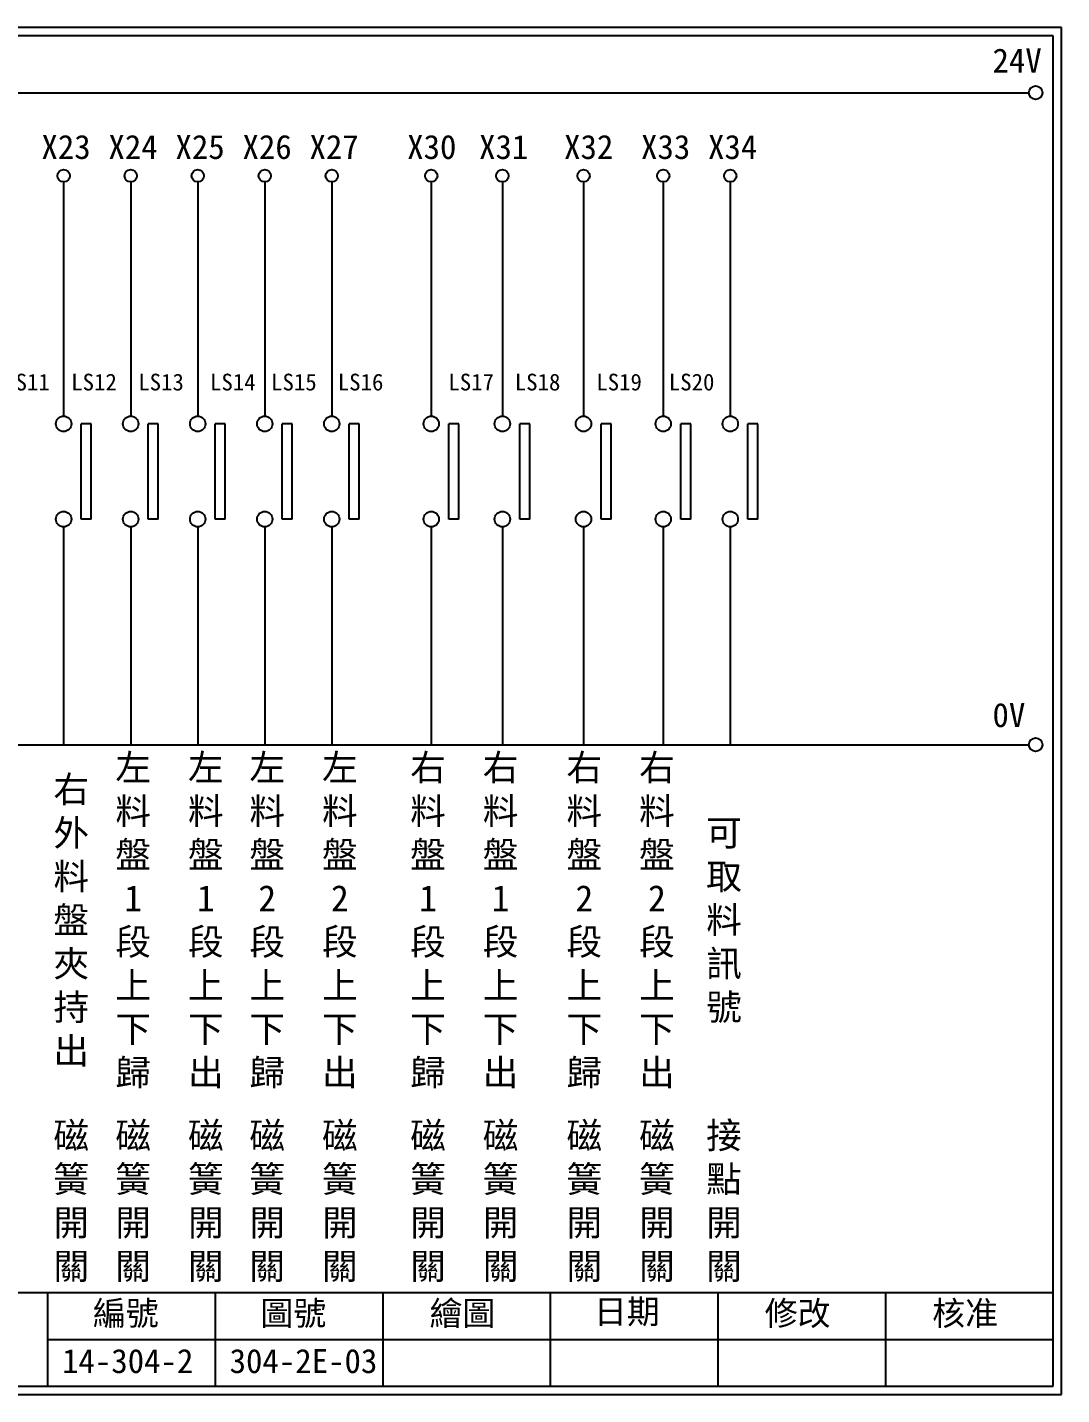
# Model space of a CAD drawing. Extents: x 325 to 612, y 3 to 207.
# Drawn here: x 458 to 612.3, y 3 to 207 of the extents above; entities that cross this region are included whole.
import ezdxf

# ---------------------------------------------------------------- set-up
doc = ezdxf.new("R2010")
doc.units = 0
doc.layers.get('0').update_dxf_attribs({"linetype": 'CONTINUOUS'})
doc.layers.add('圖框層', color=7, linetype='CONTINUOUS')
doc.layers.add('標尺寸層', color=3, linetype='CONTINUOUS')
doc.styles.add('CNS', font='romanc.shx', dxfattribs={"bigfont": 'chineset.shx'})
doc.styles.add('STSL', font='kaiu.ttf')

msp = doc.modelspace()

# ---------------------------------------------------------------- linework, layer by layer
for p, q in [((467.53, 147.83), (466.02, 147.83)), ((477.53, 147.83), (476.02, 147.83)), ((487.53, 147.83), (486.02, 147.83)), ((497.53, 147.83), (496.02, 147.83)), ((507.53, 147.83), (506.02, 147.83)), ((522.37, 147.83), (520.87, 147.83)), ((532.98, 147.83), (531.47, 147.83)), ((545.09, 147.83), (543.59, 147.83)), ((556.99, 147.83), (555.48, 147.83)), ((566.99, 147.83), (565.48, 147.83)), ((467.53, 133.6), (466.02, 133.6)), ((477.53, 133.6), (476.02, 133.6)), ((487.53, 133.6), (486.02, 133.6)), ((497.53, 133.6), (496.02, 133.6)), ((507.53, 133.6), (506.02, 133.6)), ((522.37, 133.6), (520.87, 133.6)), ((532.98, 133.6), (531.47, 133.6)), ((545.09, 133.6), (543.59, 133.6)), ((556.99, 133.6), (555.48, 133.6)), ((566.99, 133.6), (565.48, 133.6))]:
    msp.add_line(p, q)
for centre in [(608.44, 197.22), (608.44, 99.96)]:
    msp.add_circle(centre, 1)
at = {"layer": '圖框層', "color": 7}
for p, q in [((612.32, 206.97), (325.32, 206.97)), ((612.32, 3), (612.32, 206.97)), ((611.07, 205.72), (326.57, 205.72)), ((611.07, 4.25), (611.07, 205.72)), ((326.57, 18.25), (611.07, 18.25)), ((461.07, 4.25), (461.07, 18.25)), ((486.07, 4.25), (486.07, 18.25)), ((511.07, 4.25), (511.07, 18.25)), ((536.07, 4.25), (536.07, 18.25)), ((561.07, 4.25), (561.07, 18.25)), ((586.07, 4.25), (586.07, 18.25)), ((461.07, 11.25), (611.07, 11.25)), ((326.57, 4.25), (611.07, 4.25)), ((325.32, 3), (612.32, 3))]:
    msp.add_line(p, q, dxfattribs=at)
at = {"layer": '標尺寸層', "color": 7}
for p, q in [((329.84, 197.22), (607.44, 197.22)), ((463.42, 183.91), (463.42, 148.99)), ((473.42, 183.91), (473.42, 148.99)), ((483.42, 183.91), (483.42, 148.99)), ((493.42, 183.91), (493.42, 148.99)), ((503.42, 183.91), (503.42, 148.99)), ((518.26, 183.91), (518.26, 148.99)), ((528.87, 183.91), (528.87, 148.99)), ((540.98, 183.91), (540.98, 148.99)), ((552.88, 183.91), (552.88, 148.99)), ((562.88, 183.91), (562.88, 148.99)), ((466.02, 133.6), (466.02, 147.83)), ((467.53, 133.6), (467.53, 147.83)), ((476.02, 133.6), (476.02, 147.83)), ((477.53, 133.6), (477.53, 147.83)), ((486.02, 133.6), (486.02, 147.83)), ((487.53, 133.6), (487.53, 147.83)), ((496.02, 133.6), (496.02, 147.83)), ((497.53, 133.6), (497.53, 147.83)), ((506.02, 133.6), (506.02, 147.83)), ((507.53, 133.6), (507.53, 147.83)), ((520.87, 133.6), (520.87, 147.83)), ((522.37, 133.6), (522.37, 147.83)), ((531.47, 133.6), (531.47, 147.83)), ((532.98, 133.6), (532.98, 147.83)), ((543.59, 133.6), (543.59, 147.83)), ((545.09, 133.6), (545.09, 147.83)), ((555.48, 133.6), (555.48, 147.83)), ((556.99, 133.6), (556.99, 147.83)), ((565.48, 133.6), (565.48, 147.83)), ((566.99, 133.6), (566.99, 147.83)), ((463.42, 132.46), (463.42, 99.96)), ((463.42, 132.45), (463.42, 99.96)), ((473.42, 132.46), (473.42, 99.96)), ((473.42, 132.45), (473.42, 99.96)), ((483.42, 132.46), (483.42, 99.96)), ((483.42, 132.45), (483.42, 99.96)), ((493.42, 132.46), (493.42, 99.96)), ((493.42, 132.45), (493.42, 99.96)), ((503.42, 132.46), (503.42, 99.96)), ((503.42, 132.45), (503.42, 99.96)), ((518.26, 132.45), (518.26, 99.96)), ((528.87, 132.46), (528.87, 99.96)), ((528.87, 132.45), (528.87, 99.96)), ((540.98, 132.46), (540.98, 99.96)), ((540.98, 132.45), (540.98, 99.96)), ((552.88, 132.46), (552.88, 99.96)), ((552.88, 132.45), (552.88, 99.96)), ((562.88, 132.46), (562.88, 99.96)), ((562.88, 132.45), (562.88, 99.96)), ((330.05, 99.96), (607.44, 99.96))]:
    msp.add_line(p, q, dxfattribs=at)
for centre, radius in [((463.42, 184.83), 0.92), ((473.42, 184.83), 0.92), ((483.42, 184.83), 0.92), ((493.42, 184.83), 0.92), ((503.42, 184.83), 0.92), ((518.26, 184.83), 0.92), ((528.87, 184.83), 0.92), ((540.98, 184.83), 0.92), ((552.88, 184.83), 0.92), ((562.88, 184.83), 0.92), ((463.42, 147.83), 1.15), ((473.42, 147.83), 1.15), ((483.42, 147.83), 1.15), ((493.42, 147.83), 1.15), ((503.42, 147.83), 1.15), ((518.26, 147.83), 1.15), ((528.87, 147.83), 1.15), ((540.98, 147.83), 1.15), ((552.88, 147.83), 1.15), ((562.88, 147.83), 1.15), ((463.42, 133.6), 1.15), ((473.42, 133.6), 1.15), ((483.42, 133.6), 1.15), ((493.42, 133.6), 1.15), ((503.42, 133.6), 1.15), ((518.26, 133.6), 1.15), ((528.87, 133.6), 1.15), ((540.98, 133.6), 1.15), ((552.88, 133.6), 1.15), ((562.88, 133.6), 1.15)]:
    msp.add_circle(centre, radius, dxfattribs=at)

# ---------------------------------------------------------------- texts
at = {"layer": '圖框層', "color": 4, "style": 'STSL'}
for s, height, p in [('24V', 3.6, (602, 200.22)), ('X23', 3.6, (460.1, 187.33)), ('X24', 3.6, (470.1, 187.33)), ('X25', 3.6, (480.1, 187.33)), ('X26', 3.6, (490.1, 187.33)), ('X27', 3.6, (500.1, 187.33)), ('X30', 3.6, (514.67, 187.33)), ('X31', 3.6, (525.4, 187.33)), ('X32', 3.6, (538.08, 187.33)), ('X33', 3.6, (549.56, 187.33)), ('X34', 3.6, (559.56, 187.33)), ('LS11', 2.5, (454.55, 152.8)), ('LS12', 2.5, (464.55, 152.8)), ('LS13', 2.5, (474.55, 152.8)), ('LS14', 2.5, (485.26, 152.8)), ('LS15', 2.5, (494.37, 152.8)), ('LS16', 2.5, (504.32, 152.8)), ('LS17', 2.5, (520.82, 152.8)), ('LS18', 2.5, (530.73, 152.8)), ('LS19', 2.5, (542.89, 152.8)), ('LS20', 2.5, (553.71, 152.8)), ('0V', 3.6, (602, 102.58)), ('編號', 3.6, (467.78, 13.34)), ('圖號', 3.6, (492.78, 13.34)), ('繪圖', 3.6, (518.01, 13.34)), ('日期', 3.6, (542.54, 13.59)), ('修改', 3.6, (568.01, 13.34)), ('核准', 3.6, (593.01, 13.34)), ('14-304-2', 3.6, (463.18, 6.22)), ('304-2E-03', 3.6, (488.18, 6.22))]:
    msp.add_text(s, height=height, dxfattribs=at).set_placement(p)
at = {"layer": '標尺寸層', "color": 7, "char_height": 3.9, "width": 4.9608, "attachment_point": 5, "style": 'CNS'}
for s, insert in [('{\\fDFKai-SB|b0|i0|c136|p65;左料盤1段上下歸}', (473.79, 73.6)), ('{\\fDFKai-SB|b0|i0|c136|p65;左料盤1段上下出}', (484.63, 73.6)), ('{\\fDFKai-SB|b0|i0|c136|p65;左料盤2段上下歸}', (493.79, 73.6)), ('{\\fDFKai-SB|b0|i0|c136|p65;左料盤2段上下出}', (504.63, 73.6)), ('{\\fDFKai-SB|b0|i0|c136|p65;右料盤1段上下歸}', (517.78, 73.6)), ('{\\fDFKai-SB|b0|i0|c136|p65;右料盤1段上下出}', (528.61, 73.6)), ('{\\fDFKai-SB|b0|i0|c136|p65;右料盤2段上下歸}', (541.1, 73.6)), ('{\\fDFKai-SB|b0|i0|c136|p65;右料盤2段上下出}', (551.94, 73.6)), ('{\\fDFKai-SB|b0|i0|c136|p65;右外料盤夾持出}', (464.55, 73.6)), ('{\\fDFKai-SB|b0|i0|c136|p65;可取料訊號}', (561.94, 73.6)), ('{\\fDFKai-SB|b0|i0|c136|p65;磁簧開關}', (464.55, 31.7)), ('{\\fDFKai-SB|b0|i0|c136|p65;磁簧開關}', (473.79, 31.7)), ('{\\fDFKai-SB|b0|i0|c136|p65;磁簧開關}', (484.63, 31.7)), ('{\\fDFKai-SB|b0|i0|c136|p65;磁簧開關}', (493.79, 31.7)), ('{\\fDFKai-SB|b0|i0|c136|p65;磁簧開關}', (504.63, 31.7)), ('{\\fDFKai-SB|b0|i0|c136|p65;磁簧開關}', (517.78, 31.7)), ('{\\fDFKai-SB|b0|i0|c136|p65;磁簧開關}', (528.61, 31.7)), ('{\\fDFKai-SB|b0|i0|c136|p65;磁簧開關}', (541.1, 31.7)), ('{\\fDFKai-SB|b0|i0|c136|p65;磁簧開關}', (551.94, 31.7)), ('{\\fDFKai-SB|b0|i0|c136|p65;接點開關}', (561.94, 31.7))]:
    msp.add_mtext(s, dxfattribs=dict(at, insert=insert))

doc.saveas('drawing.dxf')
